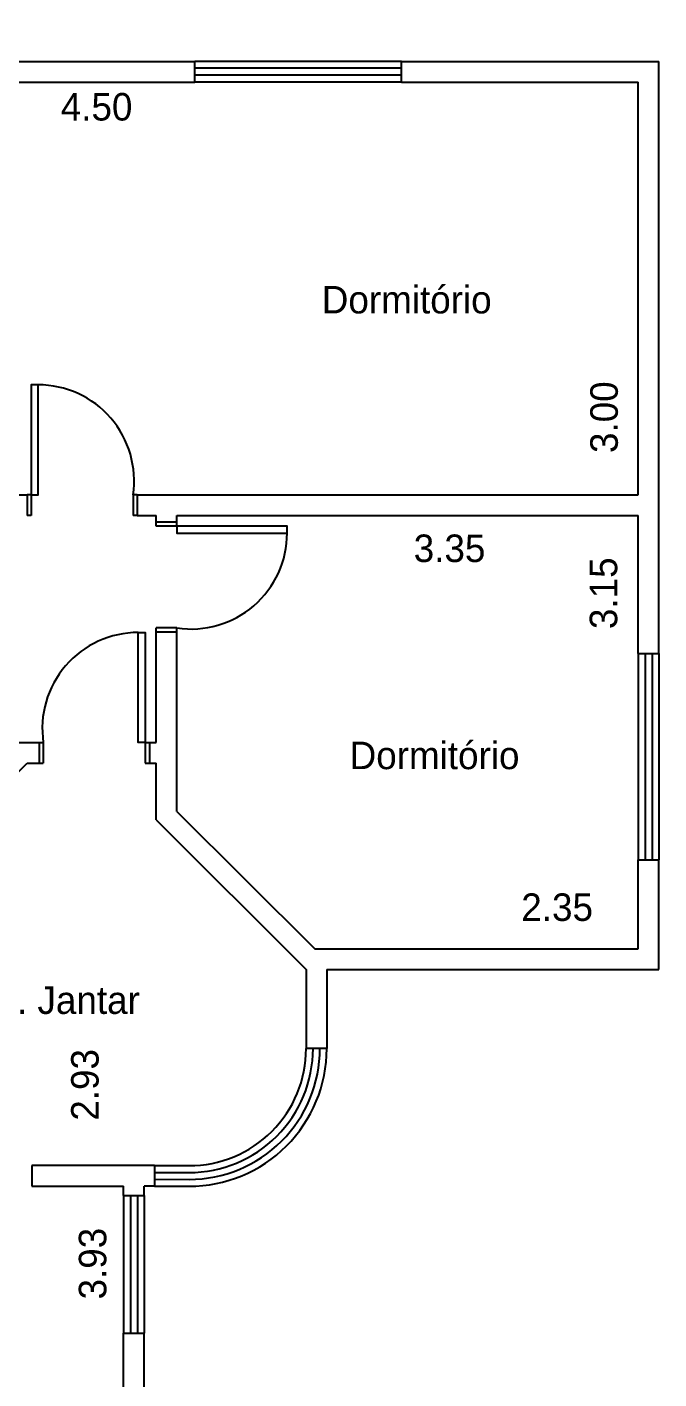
# Model space of a CAD drawing. Extents: x 0.4 to 41.5, y -8.2 to 15.3.
# Drawn here: x 6.6 to 11.18, y 5.48 to 15.3 of the extents above; entities that cross this region are included whole.
import ezdxf

# ---------------------------------------------------------------- set-up
doc = ezdxf.new("R2010")
doc.units = 0
doc.layers.get('0').update_dxf_attribs({"linetype": 'CONTINUOUS'})
doc.layers.get('DEFPOINTS').update_dxf_attribs({"linetype": 'CONTINUOUS'})
for name, color, linetype in [('BLOCO', 5, 'CONTINUOUS'), ('HACHURA', 1, 'CONTINUOUS'), ('PAREDE', 7, 'CONTINUOUS')]:
    doc.layers.add(name, color=color, linetype=linetype)
doc.styles.add('PADRÃO', font='', dxfattribs={"height": 0.2})
doc.styles.get('PADRÃO').set_extended_font_data('AvantGarde Bk BT')
doc.dimstyles.new('PADRÃOS', dxfattribs={"dimtxt": 0.15, "dimasz": 0.1, "dimexe": 1.25, "dimexo": 0.625, "dimgap": 0.1, "dimtad": 0, "dimjust": 1, "dimzin": 1, "dimdsep": 46, "dimtxsty": 'PADRÃO', "dimcen": 2.5, "dimse1": 1, "dimse2": 1, "dimsd1": 1, "dimsd2": 1, "dimclrt": 1, "dimadec": 0, "dimazin": 0, "dimtfac": 1, "dimtdec": 4, "dimtmove": 0, "dimatfit": 3, "dimfxl": 1, "dimtolj": 1, "dimtzin": 0, "dimarcsym": 0})

# ---------------------------------------------------------------- blocks, each defined once
blk = doc.blocks.new('P80D15')
at = {"layer": 'BLOCO', "ltscale": 0.015}
for p, q in [((0, 0.1500000000000057), (0, 0)), ((0, 0.1500000000000341), (0.03000000000000114, 0.1500000000000341)), ((0.03000000000000114, 0.1500000000000057), (0.03000000000000114, 0)), ((0.7700000000000102, 0.1500000000000057), (0.7700000000000102, 0)), ((0.7700000000000102, 0.1500000000000057), (0.8000000000000114, 0.1500000000000057)), ((0.8000000000000114, 0.1500000000000057), (0.8000000000000114, 0)), ((0, 2.842170943040401e-14), (0.03000000000000114, 0)), ((0.7699999999999818, 0), (0.8000000000000114, 0))]:
    blk.add_line(p, q, dxfattribs=at)
at = {"layer": 'BLOCO'}
blk.add_lwpolyline([(0.7700000000000102, 0.1500000000000057), (0.7199999999999989, 0.1500000000000057), (0.7199999999999989, 0.950000000000017), (0.7700000000000102, 0.950000000000017)], close=True, dxfattribs=at)
at = {"layer": 'BLOCO', "ltscale": 0.015}
blk.add_arc((0.7199999999999989, 0.2524375000000134), 0.6975625000000036, 89.99999999999959, 188.444460412286, dxfattribs=at)
blk = doc.blocks.new('P80E15')
at = {"layer": 'BLOCO', "ltscale": 0.015}
for p, q in [((0.03000000000000114, 0.1500000000000057), (0, 0.1500000000000057)), ((0, 0.1500000000000057), (0, 0)), ((0.03000000000000114, 0.1500000000000057), (0.03000000000000114, 0)), ((0.8000000000000114, 0.1500000000000341), (0.7700000000000102, 0.1500000000000341)), ((0.7700000000000102, 0.1500000000000057), (0.7700000000000102, 0)), ((0.8000000000000114, 0.1500000000000057), (0.8000000000000114, 0)), ((0.03000000000000114, 2.842170943040401e-14), (0, 0)), ((0.8000000000000114, 2.842170943040401e-14), (0.7700000000000102, 5.684341886080801e-14))]:
    blk.add_line(p, q, dxfattribs=at)
at = {"layer": 'BLOCO'}
blk.add_lwpolyline([(0.03000000000000114, 0.1500000000000057), (0.0800000000000125, 0.1500000000000057), (0.0800000000000125, 0.950000000000017), (0.03000000000000114, 0.950000000000017)], close=True, dxfattribs=at)
at = {"layer": 'BLOCO', "ltscale": 0.015}
blk.add_arc((0.0800000000000125, 0.2524375000000134), 0.6975625000000036, 351.555539587714, 90.00000000000041, dxfattribs=at)
blk = doc.blocks.new('DORMI')
at = {"layer": 'HACHURA', "ltscale": 0.015, "style": 'PADRÃO'}
blk.add_text('Dormitório', height=0.2, dxfattribs=at).set_placement((-0.5164404245072092, -0.06614472024716633))
blk = doc.blocks.new('JANTAR')
at = {"layer": 'HACHURA', "ltscale": 0.015, "style": 'PADRÃO'}
blk.add_text('S. Jantar', height=0.2, dxfattribs=at).set_placement((-0.562251810807993, -0.02739128426412663))
blk = doc.blocks.new('*D13')
at = {"layer": 'DEFPOINTS', "color": 0, "linetype": 'ByBlock', "ltscale": 0.015, "transparency": 16777216}
for p in [(143.3342791699716, 155.6713716742316), (147.8342791699716, 155.6713716742316), (147.8342791699716, 155.4904702885862)]:
    blk.add_point(p, dxfattribs=at)
at = {"color": 1, "linetype": 'ByBlock', "ltscale": 0.015, "transparency": 16777216, "insert": (143.9004192798617, 155.4904702885862), "char_height": 0.2, "attachment_point": 5, "style": 'PADRÃO'}
blk.add_mtext('\\A1;4.50', dxfattribs=at)
blk = doc.blocks.new('*D14')
at = {"layer": 'DEFPOINTS', "color": 0, "linetype": 'ByBlock', "ltscale": 0.015, "transparency": 16777216}
for p in [(147.5870332523579, 155.6713716742316), (147.8342791699716, 155.6713716742316), (147.8342791699716, 152.6713716742316)]:
    blk.add_point(p, dxfattribs=at)
at = {"color": 1, "linetype": 'ByBlock', "ltscale": 0.015, "transparency": 16777216, "insert": (147.5870332523579, 153.2360694764294), "char_height": 0.2, "attachment_point": 5, "rotation": 90, "style": 'PADRÃO'}
blk.add_mtext('\\A1;3.00', dxfattribs=at)
blk = doc.blocks.new('*D17')
at = {"layer": 'DEFPOINTS', "color": 0, "linetype": 'ByBlock', "ltscale": 0.015, "transparency": 16777216}
for p in [(141.9464112043275, 149.2713716742316), (145.4221471356156, 149.2213716742314), (145.4221471356156, 149.1442958872181)]:
    blk.add_point(p, dxfattribs=at)
at = {"color": 1, "linetype": 'ByBlock', "ltscale": 0.015, "transparency": 16777216, "insert": (142.5092546109209, 149.1442958872181), "char_height": 0.2, "attachment_point": 5, "style": 'PADRÃO'}
blk.add_mtext('\\A1;3.48', dxfattribs=at)
blk = doc.blocks.new('*D18')
at = {"layer": 'DEFPOINTS', "color": 0, "linetype": 'ByBlock', "ltscale": 0.015, "transparency": 16777216}
for p in [(143.8168722837815, 150.7213716742316), (144.3342791699716, 150.7213716742316), (144.3199383370929, 147.7968448978354)]:
    blk.add_point(p, dxfattribs=at)
at = {"color": 1, "linetype": 'ByBlock', "ltscale": 0.015, "transparency": 16777216, "insert": (143.8168722837815, 148.3836580846486), "char_height": 0.2, "attachment_point": 5, "rotation": 90, "style": 'PADRÃO'}
blk.add_mtext('\\A1;2.93', dxfattribs=at)
blk = doc.blocks.new('*D24')
at = {"layer": 'DEFPOINTS', "color": 0, "linetype": 'ByBlock', "ltscale": 0.015, "transparency": 16777216}
for p in [(144.0964112043276, 147.6468448978355), (143.8727917724565, 143.7213716742316), (144.0964112043275, 143.7213716742316)]:
    blk.add_point(p, dxfattribs=at)
at = {"color": 1, "linetype": 'ByBlock', "ltscale": 0.015, "transparency": 16777216, "insert": (143.8727917724565, 147.0844135791541), "char_height": 0.2, "attachment_point": 5, "rotation": 90, "style": 'PADRÃO'}
blk.add_mtext('\\A1;3.93', dxfattribs=at)
blk = doc.blocks.new('*D25')
at = {"layer": 'DEFPOINTS', "color": 0, "linetype": 'ByBlock', "ltscale": 0.015, "transparency": 16777216}
for p in [(144.0964112043276, 147.7968448978354), (140.5964112043275, 146.1092396398756), (144.0964112043276, 145.8879026802204)]:
    blk.add_point(p, dxfattribs=at)
at = {"color": 1, "linetype": 'ByBlock', "ltscale": 0.015, "transparency": 16777216, "insert": (141.1611090065253, 145.8879026802204), "char_height": 0.2, "attachment_point": 5, "style": 'PADRÃO'}
blk.add_mtext('\\A1;3.50', dxfattribs=at)
blk = doc.blocks.new('*D31')
at = {"layer": 'DEFPOINTS', "color": 0, "linetype": 'ByBlock', "ltscale": 0.015, "transparency": 16777216}
for p in [(147.8342791699716, 152.5213716742315), (147.5828290627938, 149.3713716742315), (147.8342791699716, 149.3713716742315)]:
    blk.add_point(p, dxfattribs=at)
at = {"color": 1, "linetype": 'ByBlock', "ltscale": 0.015, "transparency": 16777216, "insert": (147.5828290627938, 151.9565365093963), "char_height": 0.2, "attachment_point": 5, "rotation": 90, "style": 'PADRÃO'}
blk.add_mtext('\\A1;3.15', dxfattribs=at)
blk = doc.blocks.new('*D32')
at = {"layer": 'DEFPOINTS', "color": 0, "linetype": 'ByBlock', "ltscale": 0.015, "transparency": 16777216}
for p in [(145.4842791699716, 149.6737696449276), (145.4842791699716, 149.3713716742315), (147.8342791699716, 149.3713716742315)]:
    blk.add_point(p, dxfattribs=at)
at = {"color": 1, "linetype": 'ByBlock', "ltscale": 0.015, "transparency": 16777216, "insert": (147.2450621370046, 149.6737696449276), "char_height": 0.2, "attachment_point": 5, "style": 'PADRÃO'}
blk.add_mtext('\\A1;2.35', dxfattribs=at)
blk = doc.blocks.new('*D33')
at = {"layer": 'DEFPOINTS', "color": 0, "linetype": 'ByBlock', "ltscale": 0.015, "transparency": 16777216}
for p in [(144.4842791699716, 152.5213716742315), (147.8342791699716, 152.5213716742315), (144.4842791699716, 152.2818815560826)]:
    blk.add_point(p, dxfattribs=at)
at = {"color": 1, "linetype": 'ByBlock', "ltscale": 0.015, "transparency": 16777216, "insert": (146.4635999691153, 152.2818815560826), "char_height": 0.2, "attachment_point": 5, "style": 'PADRÃO'}
blk.add_mtext('\\A1;3.35', dxfattribs=at)

msp = doc.modelspace()

# ---------------------------------------------------------------- linework, layer by layer
at = {"layer": 'BLOCO', "ltscale": 0.015}
for p, q in [((9.315305840287408, 15.05231722579222), (7.815305840287408, 15.05231722579222)), ((9.315305840287408, 15.00231722579221), (7.815305840287408, 15.00231722579221)), ((9.315305840287408, 14.9523172257922), (7.815305840287408, 14.9523172257922)), ((9.315305840287408, 14.90231722579219), (7.815305840287408, 14.90231722579219)), ((11.03476416166853, 10.74919379925873), (11.03476416166853, 9.249193799258734)), ((11.08476416166855, 10.74919379925873), (11.08476416166855, 9.249193799258734)), ((11.13476416166856, 10.74919379925873), (11.13476416166856, 9.249193799258734)), ((11.18476416166857, 10.74919379925873), (11.18476416166857, 9.249193799258734)), ((7.520423328789946, 7.027790449396008), (7.797712638854733, 7.028160548827088)), ((7.520490063980958, 6.977790493931877), (7.797779374045746, 6.978160593362958)), ((7.520232414694732, 6.927790084912743), (7.820296886575761, 6.928935824008107)), ((7.520423328789974, 6.877790449396002), (7.820487800671003, 6.878936188491366)), ((7.296896196024505, 6.809524559048924), (7.296896196024505, 5.809524559048924)), ((7.346896196024517, 6.809524559048924), (7.346896196024517, 5.809524559048924)), ((7.396896196024528, 6.809524559048924), (7.396896196024528, 5.809524559048924)), ((7.446896196024539, 6.809524559048924), (7.446896196024539, 5.809524559048924))]:
    msp.add_line(p, q, dxfattribs=at)
for radius in [1, 0.85, 0.9, 0.95]:
    msp.add_arc((7.772632127312647, 7.877790449396031), radius, 270, 1.030499716794179e-12, dxfattribs=at)
at = {"layer": 'PAREDE', "ltscale": 0.015}
for p, q in [((5.255643124674378, 15.05231722579222), (7.815305840287408, 15.05231722579222)), ((7.815305840287408, 14.90231722579219), (7.815305840287408, 15.05231722579222)), ((7.815305840287408, 14.90231722579219), (7.815305840287408, 15.05231722579219)), ((9.315305840287408, 14.90231722579219), (9.315305840287408, 15.05231722579222)), ((9.315305840287408, 15.05231722579222), (11.18476416166862, 15.05231722579222)), ((9.315305840287408, 14.90231722579219), (9.315305840287408, 15.05231722579219)), ((11.18476416166857, 10.74919379925873), (11.18476416166862, 15.05231722579222)), ((6.534764161668591, 14.90231722579222), (7.815305840287408, 14.90231722579219)), ((9.315305840287408, 14.90231722579219), (11.03476416166859, 14.90231722579222)), ((11.03476416166859, 11.90231722579222), (11.03476416166859, 14.90231722579222)), ((6.534764161668591, 11.90231722579222), (6.596057764634594, 11.90231722579219)), ((6.596057764634594, 11.90231722579222), (6.596057764634594, 11.75231722579215)), ((7.396057764634605, 11.90231722579222), (7.396057764634605, 11.75231722579215)), ((7.396057764634634, 11.90231722579219), (11.03476416166859, 11.90231722579222)), ((7.396057764634605, 11.75231722579213), (7.534764161668619, 11.75231722579213)), ((7.534764161668591, 11.70508441096308), (7.534764161668619, 11.75231722579213)), ((7.684764161668596, 11.70508441096311), (7.534764161668619, 11.70508441096311)), ((7.684764161668596, 11.75231722579213), (11.03476416166859, 11.75231722579207)), ((7.684764161668625, 11.70508441096311), (7.684764161668596, 11.75231722579213)), ((11.03476416166862, 10.74919379925873), (11.03476416166859, 11.7523172257921)), ((7.534764161668591, 10.10231722579223), (7.534764161668591, 10.90508441096307)), ((7.684764161668596, 10.9050844109631), (7.534764161668619, 10.9050844109631)), ((7.684764161668596, 9.602317225792092), (7.684764161668625, 10.9050844109631)), ((11.03476416166862, 10.74919379925873), (11.18476416166857, 10.74919379925873)), ((6.534764161668619, 10.10231722579223), (6.684068800955288, 10.10231722579223)), ((6.684068800955288, 10.10231722579223), (6.684068800955288, 9.952317225792228)), ((7.484068800955299, 10.10231722579223), (7.484068800955299, 9.952317225792228)), ((7.484068800955328, 10.10231722579223), (7.534764161668591, 10.10231722579223)), ((5.146896196024557, 8.502317225792183), (6.59689619602463, 9.952317225792228)), ((6.59689619602463, 9.952317225792228), (6.684068800955288, 9.952317225792228)), ((7.484068800955299, 9.952317225792228), (7.534764161668591, 9.952317225792228)), ((7.534764161668562, 9.540185191436166), (7.534764161668562, 9.952317225792228)), ((7.534764161668562, 9.540185191436166), (8.622632127312613, 8.452317225792058)), ((7.684764161668596, 9.602317225792092), (8.684764161668596, 8.602317225792092)), ((11.03476416166862, 8.602317225792063), (11.03476416166862, 9.249193799258734)), ((11.03476416166862, 9.249193799258734), (11.18476416166857, 9.249193799258734)), ((11.18476416166857, 8.452317225792058), (11.18476416166857, 9.249193799258734)), ((8.684764161668596, 8.602317225792092), (11.03476416166862, 8.602317225792063)), ((8.622632127312613, 8.452317225792058), (8.622632127312613, 7.877790449396031)), ((8.772632127312619, 8.452317225792058), (11.18476416166857, 8.452317225792058)), ((8.772632127312619, 8.452317225792058), (8.772632127312647, 7.877790449396059)), ((8.772632127312647, 7.877790449396059), (8.622632127312642, 7.877790449396059)), ((7.296896196024562, 7.027790449396036), (6.630603165572836, 7.027790449396036)), ((6.630603165572836, 7.027790449396036), (6.630603165572836, 6.877790449396031)), ((7.520423328789917, 7.02779044939598), (7.296896196024562, 7.027790449396036)), ((7.520423328789946, 7.027790449396008), (7.520423328789974, 6.877790449396031)), ((6.630603165572836, 6.877790449396031), (7.296896196024562, 6.877790449396031)), ((7.296896196024591, 6.809524559048924), (7.296896196024562, 6.877790449396059)), ((7.520423328789974, 6.877790449396002), (7.446896196024539, 6.877790449396002)), ((7.446896196024539, 6.809524559048924), (7.446896196024539, 6.877790449396002)), ((7.296896196024562, 6.809524559048924), (7.446896196024539, 6.809524559048924)), ((7.296896196024534, 2.952317225792171), (7.296896196024591, 5.809524559048924)), ((7.296896196024562, 5.809524559048924), (7.446896196024539, 5.809524559048924)), ((7.446896196024511, 2.802317225792166), (7.446896196024539, 5.809524559048924))]:
    msp.add_line(p, q, dxfattribs=at)
msp.add_arc((6.384764161668613, 13.80231722579219), 1.5, 180, 180, dxfattribs=at)

# ---------------------------------------------------------------- block references
at = {"layer": 'BLOCO', "ltscale": 0.015}
for name, p in [('DORMI', (9.252842727596033, 13.28714458000243)), ('P80E15', (6.596057764634594, 11.75231722579215)), ('P80D15', (6.684068800955288, 9.952317225792228)), ('DORMI', (9.455060181803844, 9.975125413640882)), ('JANTAR', (6.907120258783095, 8.157554552381868))]:
    msp.add_blockref(name, p, dxfattribs=at)
at = {"layer": 'BLOCO', "ltscale": 0.015, "rotation": 270.000000000002}
msp.add_blockref('P80E15', (7.534764161668591, 11.70508441096308), dxfattribs=at)

# ---------------------------------------------------------------- dimensions: what is measured, and where the dimension line sits
at = {"layer": 'HACHURA', "ltscale": 0.015}
for base, p1, p2, picture, middle in [((11.03476416166859, 14.72141584014676), (6.534764161668591, 14.90231722579222), (11.03476416166859, 14.90231722579222), '*D13', (7.100904271558704, 14.72141584014676)), ((8.684764161668596, 8.904715196488212), (11.03476416166862, 8.602317225792063), (8.684764161668596, 8.602317225792092), '*D32', (10.44554712870158, 8.904715196488212)), ((8.622632127312613, 8.375241438778744), (5.146896196024557, 8.502317225792183), (8.622632127312613, 8.452317225792058), '*D17', (5.709739602617958, 8.375241438778744)), ((7.296896196024562, 5.118848231781044), (3.796896196024534, 5.340185191436177), (7.296896196024562, 7.027790449396036), '*D25', (4.361593998222332, 5.118848231781044))]:
    dim = msp.add_linear_dim(base=base, p1=p1, p2=p2, dimstyle='PADRÃOS', dxfattribs=at)
    dim.commit()
    dim.dimension.update_dxf_attribs({"geometry": picture, "text_midpoint": middle, "insert": (-136.799515008303, -140.7690544484394)})
for base, p1, p2, picture, middle in [((10.78751824405492, 14.90231722579222), (11.03476416166859, 11.90231722579222), (11.03476416166859, 14.90231722579222), '*D14', (10.78751824405492, 12.46701502799002)), ((10.78331405449077, 8.602317225792063), (11.03476416166859, 11.75231722579207), (11.03476416166862, 8.602317225792063), '*D31', (10.78331405449077, 11.18748206095691)), ((7.01735727547856, 9.952317225792228), (7.520423328789946, 7.027790449396008), (7.534764161668562, 9.952317225792228), '*D18', (7.01735727547856, 7.614603636209182)), ((7.073276764153547, 2.952317225792171), (7.296896196024562, 6.877790449396059), (7.296896196024534, 2.952317225792171), '*D24', (7.073276764153547, 6.315359130714739))]:
    dim = msp.add_linear_dim(base=base, p1=p1, p2=p2, angle=90, dimstyle='PADRÃOS', dxfattribs=at)
    dim.commit()
    dim.dimension.update_dxf_attribs({"geometry": picture, "text_midpoint": middle, "insert": (-136.799515008303, -140.7690544484394)})
dim = msp.add_linear_dim(base=(7.684764161668596, 11.5128271076432), p1=(11.03476416166859, 11.7523172257921), p2=(7.684764161668596, 11.75231722579213), dimstyle='PADRÃOS', dxfattribs=at)
dim.commit()
dim.dimension.update_dxf_attribs({"geometry": '*D33', "text_midpoint": (9.66408496081226, 11.5128271076432), "dimtype": 160, "insert": (-136.799515008303, -140.7690544484394)})

doc.saveas('drawing.dxf')
